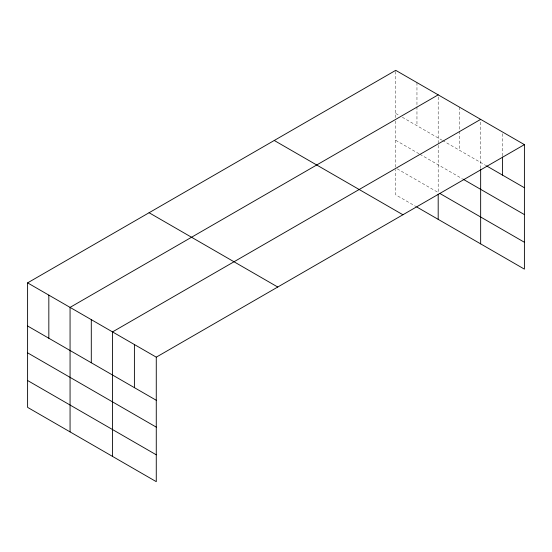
<?xml version="1.0" encoding="UTF-8"?>
<svg xmlns="http://www.w3.org/2000/svg" width="552" height="552" viewBox="0 0 552 552"><rect width="100%" height="100%" fill="white"/><g stroke="black" fill="none" stroke-linecap="round" stroke-linejoin="round"><path stroke-width="0.41" stroke-dasharray="2.76 2.07" d="M395.729 167.139L395.729 121.005M395.729 117.645L395.729 70.339M480.654 168.36L480.654 119.37M395.729 113.45L399.386 115.568M402.318 117.259L441.848 140.084M442.58 140.505L485.753 165.427M395.729 140.311L419.154 153.835M419.886 154.256L462.348 178.772M397.192 168.829L438.191 192.496L438.191 94.854M416.96 207.097L395.729 194.835L395.729 169.657M502.527 133.722L502.527 156.14M459.423 107.109L459.423 130.389M459.423 131.252L459.423 150.227M416.96 82.593L416.96 105.874M416.96 106.736L416.96 125.711"/><path stroke-width="0.83" d="M480.654 169.195L480.654 243.867M416.96 207.097L524.4 269.128L524.4 144.624L395.729 70.339L27.6 282.872L27.6 407.376L156.271 481.661L156.271 357.165L27.6 282.872M438.191 94.854L70.063 307.388L70.063 431.892M480.654 119.37L112.525 331.904L112.525 456.407M156.271 357.165L524.4 144.624M486.484 165.848L524.4 187.742M463.08 179.193L524.4 214.597M439.654 193.338L524.4 242.266M274.247 140.477L402.919 214.762M149.081 212.734L277.753 287.026M27.6 325.99L156.271 400.276M27.6 352.845L156.271 427.131M27.6 380.514L156.271 454.807M502.527 157.003L502.527 175.108M438.191 194.173L438.191 219.351M134.398 344.531L134.398 387.649M91.294 319.649L91.294 362.761M48.831 295.134L48.831 338.245"/></g></svg>
